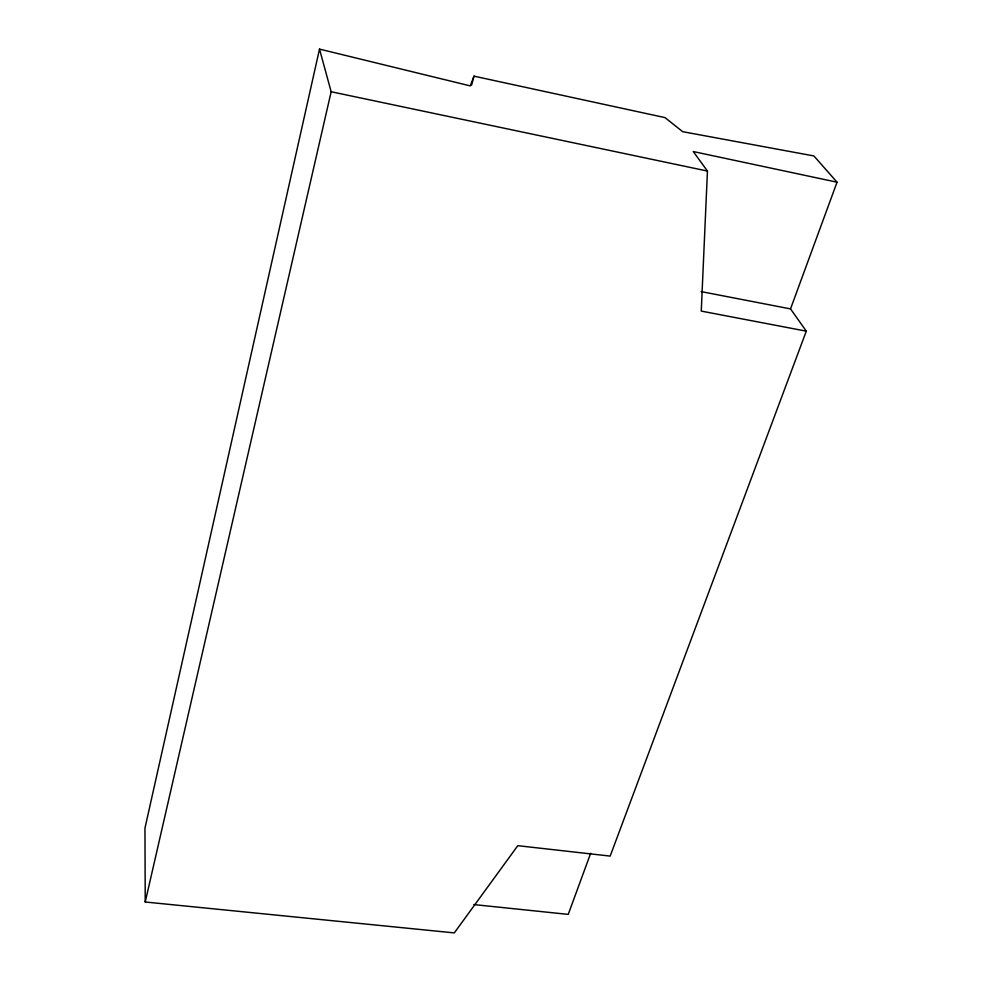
<?xml version="1.0" encoding="UTF-8"?>
<svg xmlns="http://www.w3.org/2000/svg" width="982" height="982" viewBox="0 0 982 982"><rect width="100%" height="100%" fill="white"/><g stroke="black" fill="none" stroke-linecap="round" stroke-linejoin="round"><path stroke-width="1.47" d="M837.045 182.198L693.267 151.559L707.445 171.052L701.258 311.098L806.296 331.155L610.166 856.095L517.796 845.674L454.298 932.9L145.226 902.004L144.955 828.145L319.506 49.1L470.292 85.9L473.975 76.154L664.998 117.607L682.699 131.686L813.906 155.954L837.045 182.198L790.522 308.9L806.296 331.155M145.226 902.004L331.155 91.743L319.506 49.1M471.63 85.041L473.975 76.154M590.673 853.272L568.234 914.389L473.852 904.569M701.173 291.605L790.522 308.9M331.155 91.743L707.445 171.052"/></g></svg>
